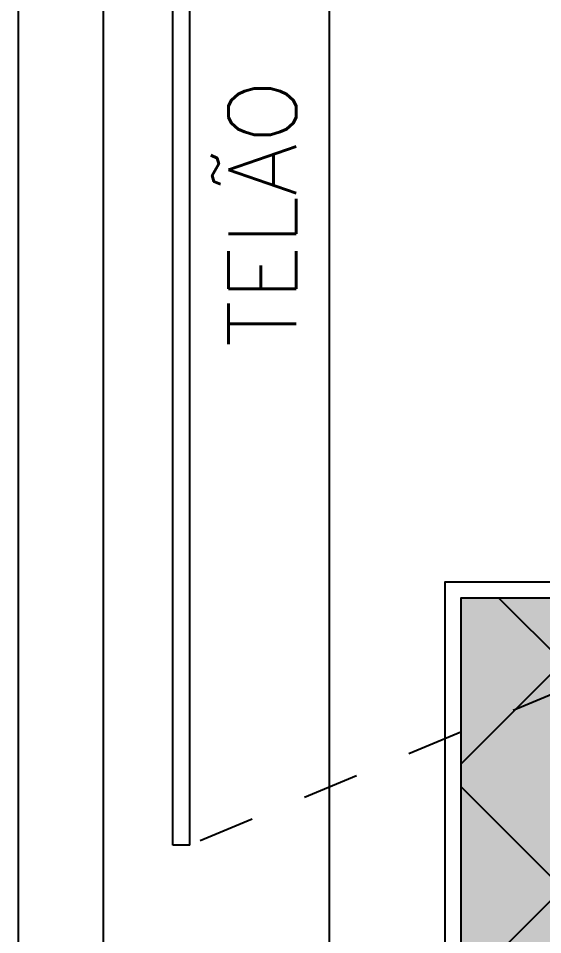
# Model space of a CAD drawing. Header units: inches. Extents: x -55 to 844, y -103 to 167.
# Drawn here: x 812.045 to 812.973, y 51.207 to 52.829 of the extents above; entities that cross this region are included whole.
import ezdxf

# ---------------------------------------------------------------- set-up
doc = ezdxf.new("R2010")
doc.units = ezdxf.units.IN
doc.header["$MEASUREMENT"] = 0
doc.linetypes.add('HIDDEN', pattern=[0.375, 0.25, -0.125])
for name, color, linetype in [('AI-Hatch mob', 254, 'Continuous'), ('AI-Mob', 2, 'Continuous'), ('AI-Texto', 2, 'Continuous')]:
    doc.layers.add(name, color=color, linetype=linetype)
doc.styles.add('RS75', font='romans.shx', dxfattribs={"height": 0.15})

# ---------------------------------------------------------------- blocks, each defined once
blk = doc.blocks.new('futcinema')
at = {"layer": 'AI-Hatch mob'}
blk.add_hatch(color=254, dxfattribs=at).paths.add_polyline_path([(-0.8014, -0.2994), (-0.8014, 1.3439), (0.8419, 1.3439), (0.8419, -0.2994)])
h = blk.add_hatch(dxfattribs=at)
h.set_pattern_fill('_USER', color=33, scale=0.25, angle=-45, style=0, double=1, pattern_type=0)
h.set_pattern_definition([(45, (-0.8014, -1.60278), (0.200347, -0.200347), []), (315, (-0.8014, -1.60278), (-0.200347, -0.200347), [])])
h.paths.add_polyline_path([(0.8419, -0.2994), (-0.8014, -0.2994), (-0.8014, 1.3439), (0.8419, 1.3439)])
for points in [[(-0.8297, -0.3278), (-0.8297, 1.3722), (0.8703, 1.3722), (0.8703, -0.3278)], [(-0.8014, -0.2994), (-0.8014, 1.3439), (0.8419, 1.3439), (0.8419, -0.2994)]]:
    blk.add_lwpolyline(points, close=True)
blk = doc.blocks.new('LKJHGFDS')
at = {"layer": 'AI-Mob'}
blk.add_line((794.1144, 19.6706), (794.1144, 14.2606), dxfattribs=at)
at = {"layer": 'AI-Mob', "color": 3}
for p, q in [((793.8376, 15.6406), (793.8376, 18.0406)), ((793.8676, 15.6406), (793.8676, 18.0406)), ((793.8676, 15.6406), (793.8376, 15.6406))]:
    blk.add_line(p, q, dxfattribs=at)
at = {"layer": 'AI-Mob', "linetype": 'HIDDEN', "ltscale": 0.25}
blk.add_line((796.7477, 16.8406), (793.8676, 15.6406), dxfattribs=at)
at = {"layer": 'AI-Mob', "ltscale": 3}
blk.add_lwpolyline([(793.7144, 14.0106), (803.4344, 14.0106), (803.4344, 19.6706), (793.7144, 19.6706)], close=True, dxfattribs=at)
at = {"layer": 'AI-Mob'}
blk.add_blockref('futcinema', (795.1492, 14.7345), dxfattribs=at)
at = {"layer": 'AI-Texto', "color": 2, "style": 'RS75'}
blk.add_text('TELÃO', height=0.12, rotation=90, dxfattribs=at).set_placement((794.0562, 16.5224))

msp = doc.modelspace()

# ---------------------------------------------------------------- linework, layer by layer
for points in [[(812.0448, 55.9514), (812.0448, 49.5855)], [(812.1948, 55.9514), (812.1948, 49.5855)]]:
    msp.add_lwpolyline(points)

# ---------------------------------------------------------------- block references
msp.add_blockref('LKJHGFDS', (18.4804, 35.7249))

doc.saveas('drawing.dxf')
